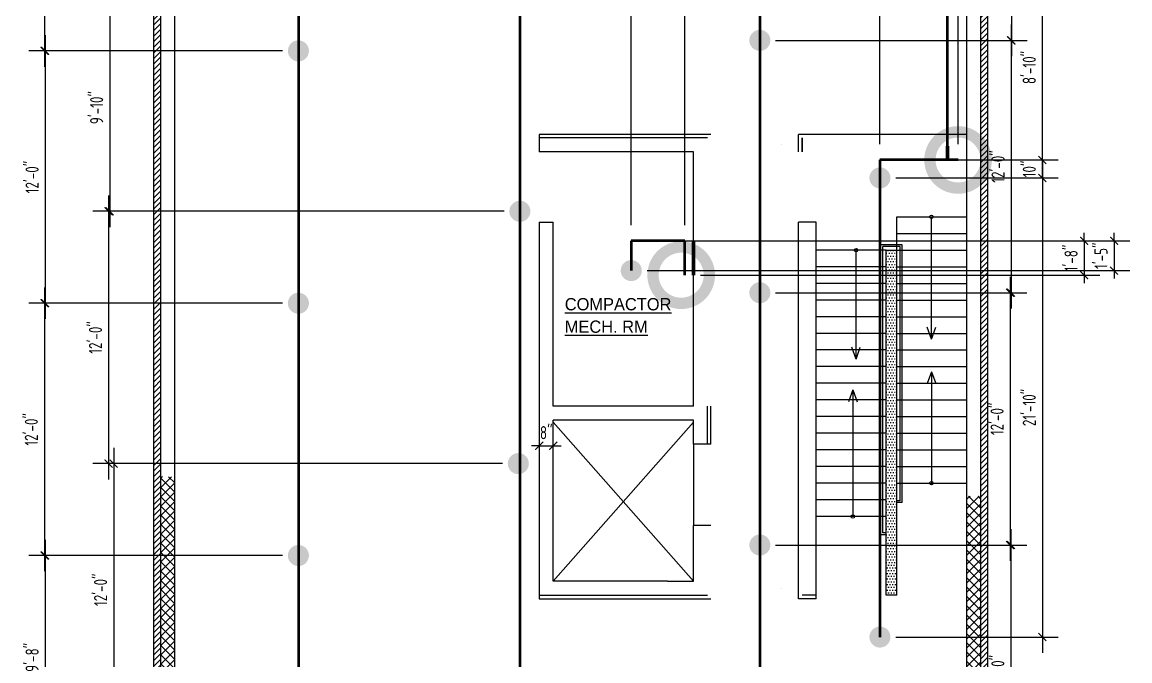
# Model space of a CAD drawing. Header units: inches. Extents: x -7743 to 108965, y 7770 to 27313.
# Drawn here: x 105359 to 105991, y 8165 to 8529 of the extents above; entities that cross this region are included whole.
import ezdxf

# ---------------------------------------------------------------- set-up
doc = ezdxf.new("R2010")
doc.units = ezdxf.units.IN
doc.header["$LTSCALE"] = 192
doc.header["$MEASUREMENT"] = 0
doc.layers.get('0').update_dxf_attribs({"linetype": 'CONTINUOUS'})
doc.layers.get('DEFPOINTS').update_dxf_attribs({"linetype": 'CONTINUOUS'})
for name, color, linetype in [('1DOORS', 1, 'CONTINUOUS'), ('1SAN', 2, 'CONTINUOUS'), ('1wall', 7, 'CONTINUOUS'), ('A-DOOR', 2, 'CONTINUOUS'), ('A-HATCH', 1, 'CONTINUOUS'), ('A-PLAN-TEXT', 3, 'CONTINUOUS'), ('LEADER', 2, 'CONTINUOUS'), ('LIGHT', 2, 'CONTINUOUS'), ('MPFIXTURE', 3, 'CONTINUOUS')]:
    doc.layers.add(name, color=color, linetype=linetype)
doc.styles.add('AT7', font='ARCHTITL.SHX', dxfattribs={"height": 7})
doc.styles.get("Standard").update_dxf_attribs({"font": 'architxt.shx', "width": 0.85})
doc.dimstyles.new('DIM96', dxfattribs={"dimscale": 96, "dimtxt": 0.078125, "dimasz": 0.046875, "dimexe": 0.09375, "dimexo": 0.09375, "dimgap": 0.03125, "dimtad": 1, "dimdec": 0, "dimzin": 3, "dimdsep": 46, "dimlunit": 4, "dimtxsty": 'Standard', "dimblk1": 'ARCHTICK', "dimblk2": 'ARCHTICK', "dimsah": 1, "dimcen": 0, "dimdle": 0.09375, "dimadec": 0, "dimazin": 0, "dimtfac": 1, "dimtdec": 0, "dimtix": 1, "dimtmove": 2, "dimatfit": 3, "dimfxl": 1, "dimfrac": 2, "dimtolj": 1, "dimtzin": 1, "dimarcsym": 0})

# ---------------------------------------------------------------- blocks, each defined once
blk = doc.blocks.new('_ARCHTICK')
at = {"color": 0, "linetype": 'ByBlock', "const_width": 0.15}
blk.add_lwpolyline([(-0.5, -0.5), (0.5, 0.5)], dxfattribs=at)
blk = doc.blocks.new('*D41')
at = {"layer": 'DEFPOINTS', "color": 0, "linetype": 'Continuous', "ltscale": 48, "transparency": 16777216}
for p in [(105654.46, 8288.01), (105662.46, 8287.58), (105662.46, 8278.44)]:
    blk.add_point(p, dxfattribs=at)
at = {"layer": 'LIGHT', "color": 0, "linetype": 'Continuous', "lineweight": -2, "ltscale": 48, "transparency": 16777216}
for p, q in [((105662.46, 8287.44), (105662.46, 8296.58)), ((105654.46, 8287.58), (105649.96, 8287.58)), ((105654.46, 8287.58), (105662.46, 8287.58)), ((105662.46, 8287.58), (105666.96, 8287.58)), ((105654.46, 8279.01), (105654.46, 8278.58))]:
    blk.add_line(p, q, dxfattribs=at)
at = {"layer": 'LIGHT', "color": 0, "linetype": 'Continuous', "lineweight": -2, "ltscale": 48, "transparency": 16777216, "xscale": 4.5, "yscale": 4.5, "zscale": 4.5}
blk.add_blockref('_ARCHTICK', (105654.46, 8287.58), dxfattribs=at)
at = {"layer": 'LIGHT', "color": 0, "linetype": 'Continuous', "lineweight": -2, "ltscale": 48, "transparency": 16777216, "xscale": 4.5, "yscale": 4.5, "zscale": 4.5, "rotation": 180}
blk.add_blockref('_ARCHTICK', (105662.46, 8287.58), dxfattribs=at)
at = {"layer": 'LIGHT', "color": 0, "linetype": 'Continuous', "ltscale": 48, "transparency": 16777216, "insert": (105658.46, 8295.05), "char_height": 7.5, "attachment_point": 5}
blk.add_mtext('\\A1;8"', dxfattribs=at)
blk = doc.blocks.new('*D112')
at = {"layer": 'DEFPOINTS', "color": 0, "linetype": 'Continuous', "lineweight": 200, "transparency": 16777216}
for p in [(105848.88, 8850.27), (105848.88, 8450.69), (105893.46, 8450.69)]:
    blk.add_point(p, dxfattribs=at)
at = {"layer": 'LIGHT', "color": 0, "linetype": 'Continuous', "lineweight": -2, "transparency": 16777216}
for p, q in [((105848.88, 8459.69), (105848.88, 8859.27)), ((105893.46, 8459.69), (105893.46, 8859.27)), ((105902.46, 8850.27), (105839.88, 8850.27))]:
    blk.add_line(p, q, dxfattribs=at)
at = {"layer": 'LIGHT', "color": 0, "linetype": 'Continuous', "lineweight": -2, "transparency": 16777216, "xscale": 4.5, "yscale": 4.5, "zscale": 4.5, "rotation": 180}
blk.add_blockref('_ARCHTICK', (105848.88, 8850.27), dxfattribs=at)
at = {"layer": 'LIGHT', "color": 0, "linetype": 'Continuous', "lineweight": -2, "transparency": 16777216, "xscale": 4.5, "yscale": 4.5, "zscale": 4.5}
blk.add_blockref('_ARCHTICK', (105893.46, 8850.27), dxfattribs=at)
at = {"layer": 'LIGHT', "color": 0, "linetype": 'Continuous', "lineweight": 40, "transparency": 16777216, "insert": (105871.17, 8857.74), "char_height": 7.5, "attachment_point": 5}
blk.add_mtext('\\A1;3\'-9"', dxfattribs=at)
blk = doc.blocks.new('*D113')
at = {"layer": 'DEFPOINTS', "color": 0, "linetype": 'Continuous', "lineweight": 200, "transparency": 16777216}
for p in [(105887.46, 8556.24), (105941.54, 8556.24), (105887.51, 8450.69)]:
    blk.add_point(p, dxfattribs=at)
at = {"layer": 'LIGHT', "color": 0, "linetype": 'Continuous', "lineweight": -2, "transparency": 16777216}
for p, q in [((105941.54, 8441.69), (105941.54, 8565.24)), ((105896.46, 8556.24), (105950.54, 8556.24)), ((105896.51, 8450.69), (105950.54, 8450.69))]:
    blk.add_line(p, q, dxfattribs=at)
at = {"layer": 'LIGHT', "color": 0, "linetype": 'Continuous', "lineweight": -2, "transparency": 16777216, "xscale": 4.5, "yscale": 4.5, "zscale": 4.5}
for p, rotation in [((105941.54, 8556.24), 90), ((105941.54, 8450.69), 270)]:
    blk.add_blockref('_ARCHTICK', p, dxfattribs=dict(at, rotation=rotation))
at = {"layer": 'LIGHT', "color": 0, "linetype": 'Continuous', "lineweight": 40, "transparency": 16777216, "insert": (105934.08, 8503.46), "char_height": 7.5, "attachment_point": 5, "rotation": 90}
blk.add_mtext('\\A1;8\'-10"', dxfattribs=at)
blk = doc.blocks.new('*D118')
at = {"layer": 'DEFPOINTS', "color": 0, "linetype": 'Continuous', "lineweight": 200, "transparency": 16777216}
for p in [(105848.88, 8440.46), (105848.88, 8178.42), (105941.55, 8178.42)]:
    blk.add_point(p, dxfattribs=at)
at = {"layer": 'LIGHT', "color": 0, "linetype": 'Continuous', "lineweight": -2, "transparency": 16777216}
for p, q in [((105941.55, 8449.46), (105941.55, 8169.42)), ((105857.88, 8440.46), (105950.55, 8440.46)), ((105857.88, 8178.42), (105950.55, 8178.42))]:
    blk.add_line(p, q, dxfattribs=at)
at = {"layer": 'LIGHT', "color": 0, "linetype": 'Continuous', "lineweight": -2, "transparency": 16777216, "xscale": 4.5, "yscale": 4.5, "zscale": 4.5}
for p, rotation in [((105941.55, 8440.46), 90), ((105941.55, 8178.42), 270)]:
    blk.add_blockref('_ARCHTICK', p, dxfattribs=dict(at, rotation=rotation))
at = {"layer": 'LIGHT', "color": 0, "linetype": 'Continuous', "lineweight": 40, "transparency": 16777216, "insert": (105934.09, 8309.44), "char_height": 7.5, "attachment_point": 5, "rotation": 90}
blk.add_mtext('\\A1;21\'-10"', dxfattribs=at)
blk = doc.blocks.new('*D119')
at = {"layer": 'DEFPOINTS', "color": 0, "linetype": 'Continuous', "lineweight": 200, "transparency": 16777216}
for p in [(105848.88, 8450.69), (105941.55, 8450.69), (105848.88, 8440.46)]:
    blk.add_point(p, dxfattribs=at)
at = {"layer": 'LIGHT', "color": 0, "linetype": 'Continuous', "lineweight": -2, "transparency": 16777216}
for p, q in [((105857.88, 8450.69), (105950.55, 8450.69)), ((105941.55, 8450.69), (105941.55, 8455.19)), ((105941.55, 8440.46), (105941.55, 8450.69)), ((105857.88, 8440.46), (105950.55, 8440.46)), ((105941.55, 8440.46), (105941.55, 8435.96))]:
    blk.add_line(p, q, dxfattribs=at)
at = {"layer": 'LIGHT', "color": 0, "linetype": 'Continuous', "lineweight": -2, "transparency": 16777216, "xscale": 4.5, "yscale": 4.5, "zscale": 4.5}
for p, rotation in [((105941.55, 8450.69), 270), ((105941.55, 8440.46), 90)]:
    blk.add_blockref('_ARCHTICK', p, dxfattribs=dict(at, rotation=rotation))
at = {"layer": 'LIGHT', "color": 0, "linetype": 'Continuous', "lineweight": 40, "transparency": 16777216, "insert": (105934.09, 8445.57), "char_height": 7.5, "attachment_point": 5, "rotation": 90}
blk.add_mtext('\\A1;10"', dxfattribs=at)
blk = doc.blocks.new('*D121')
at = {"layer": 'DEFPOINTS', "color": 0, "linetype": 'Continuous', "lineweight": 200, "transparency": 16777216}
for p in [(105780.35, 8662.95), (105780.35, 8518.95), (105923.93, 8518.95)]:
    blk.add_point(p, dxfattribs=at)
at = {"layer": 'LIGHT', "color": 0, "linetype": 'Continuous', "lineweight": -2, "transparency": 16777216}
for p, q in [((105923.93, 8671.95), (105923.93, 8509.95)), ((105789.35, 8662.95), (105932.93, 8662.95)), ((105789.35, 8518.95), (105932.93, 8518.95))]:
    blk.add_line(p, q, dxfattribs=at)
at = {"layer": 'LIGHT', "color": 0, "linetype": 'Continuous', "lineweight": -2, "transparency": 16777216, "xscale": 4.5, "yscale": 4.5, "zscale": 4.5}
for p, rotation in [((105923.93, 8662.95), 90), ((105923.93, 8518.95), 270)]:
    blk.add_blockref('_ARCHTICK', p, dxfattribs=dict(at, rotation=rotation))
at = {"layer": 'LIGHT', "color": 0, "linetype": 'Continuous', "lineweight": 40, "transparency": 16777216, "insert": (105916.47, 8590.95), "char_height": 7.5, "attachment_point": 5, "rotation": 90}
blk.add_mtext('\\A1;12\'-0"', dxfattribs=at)
blk = doc.blocks.new('*D122')
at = {"layer": 'DEFPOINTS', "color": 0, "linetype": 'Continuous', "lineweight": 200, "transparency": 16777216}
for p in [(105780.35, 8518.95), (105780.35, 8374.95), (105923.7, 8374.95)]:
    blk.add_point(p, dxfattribs=at)
at = {"layer": 'LIGHT', "color": 0, "linetype": 'Continuous', "lineweight": -2, "transparency": 16777216}
for p, q in [((105923.7, 8527.95), (105923.7, 8365.95)), ((105789.35, 8518.95), (105932.7, 8518.95)), ((105789.35, 8374.95), (105932.7, 8374.95))]:
    blk.add_line(p, q, dxfattribs=at)
at = {"layer": 'LIGHT', "color": 0, "linetype": 'Continuous', "lineweight": -2, "transparency": 16777216, "xscale": 4.5, "yscale": 4.5, "zscale": 4.5}
for p, rotation in [((105923.7, 8518.95), 90), ((105923.7, 8374.95), 270)]:
    blk.add_blockref('_ARCHTICK', p, dxfattribs=dict(at, rotation=rotation))
at = {"layer": 'LIGHT', "color": 0, "linetype": 'Continuous', "lineweight": 40, "transparency": 16777216, "insert": (105916.24, 8446.95), "char_height": 7.5, "attachment_point": 5, "rotation": 90}
blk.add_mtext('\\A1;12\'-0"', dxfattribs=at)
blk = doc.blocks.new('*D123')
at = {"layer": 'DEFPOINTS', "color": 0, "linetype": 'Continuous', "lineweight": 200, "transparency": 16777216}
for p in [(105780.35, 8374.95), (105780.35, 8230.95), (105923.18, 8230.95)]:
    blk.add_point(p, dxfattribs=at)
at = {"layer": 'LIGHT', "color": 0, "linetype": 'Continuous', "lineweight": -2, "transparency": 16777216}
for p, q in [((105923.18, 8383.95), (105923.18, 8221.95)), ((105789.35, 8374.95), (105932.18, 8374.95)), ((105789.35, 8230.95), (105932.18, 8230.95))]:
    blk.add_line(p, q, dxfattribs=at)
at = {"layer": 'LIGHT', "color": 0, "linetype": 'Continuous', "lineweight": -2, "transparency": 16777216, "xscale": 4.5, "yscale": 4.5, "zscale": 4.5}
for p, rotation in [((105923.18, 8374.95), 90), ((105923.18, 8230.95), 270)]:
    blk.add_blockref('_ARCHTICK', p, dxfattribs=dict(at, rotation=rotation))
at = {"layer": 'LIGHT', "color": 0, "linetype": 'Continuous', "lineweight": 40, "transparency": 16777216, "insert": (105915.72, 8302.95), "char_height": 7.5, "attachment_point": 5, "rotation": 90}
blk.add_mtext('\\A1;12\'-0"', dxfattribs=at)
blk = doc.blocks.new('*D124')
at = {"layer": 'DEFPOINTS', "color": 0, "linetype": 'Continuous', "lineweight": 200, "transparency": 16777216}
for p in [(105780.35, 8230.95), (105780.35, 8086.95), (105923.63, 8086.95)]:
    blk.add_point(p, dxfattribs=at)
at = {"layer": 'LIGHT', "color": 0, "linetype": 'Continuous', "lineweight": -2, "transparency": 16777216}
for p, q in [((105923.63, 8239.95), (105923.63, 8077.95)), ((105789.35, 8230.95), (105932.63, 8230.95)), ((105789.35, 8086.95), (105932.63, 8086.95))]:
    blk.add_line(p, q, dxfattribs=at)
at = {"layer": 'LIGHT', "color": 0, "linetype": 'Continuous', "lineweight": -2, "transparency": 16777216, "xscale": 4.5, "yscale": 4.5, "zscale": 4.5}
for p, rotation in [((105923.63, 8230.95), 90), ((105923.63, 8086.95), 270)]:
    blk.add_blockref('_ARCHTICK', p, dxfattribs=dict(at, rotation=rotation))
at = {"layer": 'LIGHT', "color": 0, "linetype": 'Continuous', "lineweight": 40, "transparency": 16777216, "insert": (105916.16, 8158.95), "char_height": 7.5, "attachment_point": 5, "rotation": 90}
blk.add_mtext('\\A1;12\'-0"', dxfattribs=at)
blk = doc.blocks.new('*D127')
at = {"layer": 'DEFPOINTS', "color": 0, "linetype": 'Continuous', "lineweight": 200, "transparency": 16777216}
for p in [(105517.04, 8630.55), (105372.18, 8512.94), (105517.04, 8512.94)]:
    blk.add_point(p, dxfattribs=at)
at = {"layer": 'LIGHT', "color": 0, "linetype": 'Continuous', "lineweight": -2, "transparency": 16777216}
for p, q in [((105372.18, 8639.55), (105372.18, 8503.94)), ((105508.04, 8630.55), (105363.18, 8630.55)), ((105508.04, 8512.94), (105363.18, 8512.94))]:
    blk.add_line(p, q, dxfattribs=at)
at = {"layer": 'LIGHT', "color": 0, "linetype": 'Continuous', "lineweight": -2, "transparency": 16777216, "xscale": 4.5, "yscale": 4.5, "zscale": 4.5}
for p, rotation in [((105372.18, 8630.55), 90), ((105372.18, 8512.94), 270)]:
    blk.add_blockref('_ARCHTICK', p, dxfattribs=dict(at, rotation=rotation))
at = {"layer": 'LIGHT', "color": 0, "linetype": 'Continuous', "lineweight": 40, "transparency": 16777216, "insert": (105364.72, 8571.74), "char_height": 7.5, "attachment_point": 5, "rotation": 90}
blk.add_mtext('\\A1;9\'-10"', dxfattribs=at)
blk = doc.blocks.new('*D128')
at = {"layer": 'DEFPOINTS', "color": 0, "linetype": 'Continuous', "lineweight": 200, "transparency": 16777216}
for p in [(105517.04, 8512.94), (105372.55, 8368.94), (105517.04, 8368.94)]:
    blk.add_point(p, dxfattribs=at)
at = {"layer": 'LIGHT', "color": 0, "linetype": 'Continuous', "lineweight": -2, "transparency": 16777216}
for p, q in [((105372.55, 8521.94), (105372.55, 8359.94)), ((105508.04, 8512.94), (105363.55, 8512.94)), ((105508.04, 8368.94), (105363.55, 8368.94))]:
    blk.add_line(p, q, dxfattribs=at)
at = {"layer": 'LIGHT', "color": 0, "linetype": 'Continuous', "lineweight": -2, "transparency": 16777216, "xscale": 4.5, "yscale": 4.5, "zscale": 4.5}
for p, rotation in [((105372.55, 8512.94), 90), ((105372.55, 8368.94), 270)]:
    blk.add_blockref('_ARCHTICK', p, dxfattribs=dict(at, rotation=rotation))
at = {"layer": 'LIGHT', "color": 0, "linetype": 'Continuous', "lineweight": 40, "transparency": 16777216, "insert": (105365.09, 8440.94), "char_height": 7.5, "attachment_point": 5, "rotation": 90}
blk.add_mtext('\\A1;12\'-0"', dxfattribs=at)
blk = doc.blocks.new('*D129')
at = {"layer": 'DEFPOINTS', "color": 0, "linetype": 'Continuous', "lineweight": 200, "transparency": 16777216}
for p in [(105517.04, 8368.94), (105372.13, 8224.94), (105517.04, 8224.94)]:
    blk.add_point(p, dxfattribs=at)
at = {"layer": 'LIGHT', "color": 0, "linetype": 'Continuous', "lineweight": -2, "transparency": 16777216}
for p, q in [((105372.13, 8377.94), (105372.13, 8215.94)), ((105508.04, 8368.94), (105363.13, 8368.94)), ((105508.04, 8224.94), (105363.13, 8224.94))]:
    blk.add_line(p, q, dxfattribs=at)
at = {"layer": 'LIGHT', "color": 0, "linetype": 'Continuous', "lineweight": -2, "transparency": 16777216, "xscale": 4.5, "yscale": 4.5, "zscale": 4.5}
for p, rotation in [((105372.13, 8368.94), 90), ((105372.13, 8224.94), 270)]:
    blk.add_blockref('_ARCHTICK', p, dxfattribs=dict(at, rotation=rotation))
at = {"layer": 'LIGHT', "color": 0, "linetype": 'Continuous', "lineweight": 40, "transparency": 16777216, "insert": (105364.66, 8296.94), "char_height": 7.5, "attachment_point": 5, "rotation": 90}
blk.add_mtext('\\A1;12\'-0"', dxfattribs=at)
blk = doc.blocks.new('*D130')
at = {"layer": 'DEFPOINTS', "color": 0, "linetype": 'Continuous', "lineweight": 200, "transparency": 16777216}
for p in [(105517.04, 8224.94), (105372.57, 8108.74), (105517.04, 8108.74)]:
    blk.add_point(p, dxfattribs=at)
at = {"layer": 'LIGHT', "color": 0, "linetype": 'Continuous', "lineweight": -2, "transparency": 16777216}
for p, q in [((105372.57, 8233.94), (105372.57, 8099.74)), ((105508.04, 8224.94), (105363.57, 8224.94)), ((105508.04, 8108.74), (105363.57, 8108.74))]:
    blk.add_line(p, q, dxfattribs=at)
at = {"layer": 'LIGHT', "color": 0, "linetype": 'Continuous', "lineweight": -2, "transparency": 16777216, "xscale": 4.5, "yscale": 4.5, "zscale": 4.5}
for p, rotation in [((105372.57, 8224.94), 90), ((105372.57, 8108.74), 270)]:
    blk.add_blockref('_ARCHTICK', p, dxfattribs=dict(at, rotation=rotation))
at = {"layer": 'LIGHT', "color": 0, "linetype": 'Continuous', "lineweight": 40, "transparency": 16777216, "insert": (105365.1, 8166.84), "char_height": 7.5, "attachment_point": 5, "rotation": 90}
blk.add_mtext('\\A1;9\'-8"', dxfattribs=at)
blk = doc.blocks.new('*D134')
at = {"layer": 'DEFPOINTS', "color": 0, "linetype": 'Continuous', "lineweight": 200, "transparency": 16777216}
for p in [(105643.43, 8539.75), (105409.39, 8421.4), (105643.43, 8421.4)]:
    blk.add_point(p, dxfattribs=at)
at = {"layer": 'LIGHT', "color": 0, "linetype": 'Continuous', "lineweight": -2, "transparency": 16777216}
for p, q in [((105409.39, 8548.75), (105409.39, 8412.4)), ((105634.43, 8539.75), (105400.39, 8539.75)), ((105634.43, 8421.4), (105400.39, 8421.4))]:
    blk.add_line(p, q, dxfattribs=at)
at = {"layer": 'LIGHT', "color": 0, "linetype": 'Continuous', "lineweight": -2, "transparency": 16777216, "xscale": 4.5, "yscale": 4.5, "zscale": 4.5}
for p, rotation in [((105409.39, 8539.75), 90), ((105409.39, 8421.4), 270)]:
    blk.add_blockref('_ARCHTICK', p, dxfattribs=dict(at, rotation=rotation))
at = {"layer": 'LIGHT', "color": 0, "linetype": 'Continuous', "lineweight": 40, "transparency": 16777216, "insert": (105401.92, 8480.57), "char_height": 7.5, "attachment_point": 5, "rotation": 90}
blk.add_mtext('\\A1;9\'-10"', dxfattribs=at)
blk = doc.blocks.new('*D135')
at = {"layer": 'DEFPOINTS', "color": 0, "linetype": 'Continuous', "lineweight": 200, "transparency": 16777216}
for p in [(105643.43, 8421.4), (105408.71, 8277.41), (105642.53, 8277.41)]:
    blk.add_point(p, dxfattribs=at)
at = {"layer": 'LIGHT', "color": 0, "linetype": 'Continuous', "lineweight": -2, "transparency": 16777216}
for p, q in [((105408.71, 8430.4), (105408.71, 8268.41)), ((105634.43, 8421.4), (105399.71, 8421.4)), ((105633.53, 8277.41), (105399.71, 8277.41))]:
    blk.add_line(p, q, dxfattribs=at)
at = {"layer": 'LIGHT', "color": 0, "linetype": 'Continuous', "lineweight": -2, "transparency": 16777216, "xscale": 4.5, "yscale": 4.5, "zscale": 4.5}
for p, rotation in [((105408.71, 8421.4), 90), ((105408.71, 8277.41), 270)]:
    blk.add_blockref('_ARCHTICK', p, dxfattribs=dict(at, rotation=rotation))
at = {"layer": 'LIGHT', "color": 0, "linetype": 'Continuous', "lineweight": 40, "transparency": 16777216, "insert": (105401.24, 8349.4), "char_height": 7.5, "attachment_point": 5, "rotation": 90}
blk.add_mtext('\\A1;12\'-0"', dxfattribs=at)
blk = doc.blocks.new('*D136')
at = {"layer": 'DEFPOINTS', "color": 0, "linetype": 'Continuous', "lineweight": 200, "transparency": 16777216}
for p in [(105642.53, 8277.41), (105411.63, 8133.41), (105643.43, 8133.41)]:
    blk.add_point(p, dxfattribs=at)
at = {"layer": 'LIGHT', "color": 0, "linetype": 'Continuous', "lineweight": -2, "transparency": 16777216}
for p, q in [((105411.63, 8286.41), (105411.63, 8124.41)), ((105633.53, 8277.41), (105402.63, 8277.41)), ((105634.43, 8133.41), (105402.63, 8133.41))]:
    blk.add_line(p, q, dxfattribs=at)
at = {"layer": 'LIGHT', "color": 0, "linetype": 'Continuous', "lineweight": -2, "transparency": 16777216, "xscale": 4.5, "yscale": 4.5, "zscale": 4.5}
for p, rotation in [((105411.63, 8277.41), 90), ((105411.63, 8133.41), 270)]:
    blk.add_blockref('_ARCHTICK', p, dxfattribs=dict(at, rotation=rotation))
at = {"layer": 'LIGHT', "color": 0, "linetype": 'Continuous', "lineweight": 40, "transparency": 16777216, "insert": (105404.17, 8205.41), "char_height": 7.5, "attachment_point": 5, "rotation": 90}
blk.add_mtext('\\A1;12\'-0"', dxfattribs=at)
blk = doc.blocks.new('*D138')
at = {"layer": 'DEFPOINTS', "color": 0, "linetype": 'Continuous', "lineweight": 200, "transparency": 16777216}
for p in [(105737.46, 8404.55), (105737.46, 8384.94), (105965.4, 8384.94)]:
    blk.add_point(p, dxfattribs=at)
at = {"layer": 'LIGHT', "color": 0, "linetype": 'Continuous', "lineweight": -2, "transparency": 16777216}
for p, q in [((105965.4, 8404.55), (105965.4, 8409.05)), ((105746.46, 8404.55), (105974.4, 8404.55)), ((105965.4, 8404.55), (105965.4, 8384.94)), ((105746.46, 8384.94), (105974.4, 8384.94)), ((105965.4, 8384.94), (105965.4, 8380.44))]:
    blk.add_line(p, q, dxfattribs=at)
at = {"layer": 'LIGHT', "color": 0, "linetype": 'Continuous', "lineweight": -2, "transparency": 16777216, "xscale": 4.5, "yscale": 4.5, "zscale": 4.5}
for p, rotation in [((105965.4, 8404.55), 270), ((105965.4, 8384.94), 90)]:
    blk.add_blockref('_ARCHTICK', p, dxfattribs=dict(at, rotation=rotation))
at = {"layer": 'LIGHT', "color": 0, "linetype": 'Continuous', "lineweight": 40, "transparency": 16777216, "insert": (105957.94, 8394.75), "char_height": 7.5, "attachment_point": 5, "rotation": 90}
blk.add_mtext('\\A1;1\'-8"', dxfattribs=at)
blk = doc.blocks.new('*D139')
at = {"layer": 'DEFPOINTS', "color": 0, "linetype": 'Continuous', "lineweight": 200, "transparency": 16777216}
for p in [(105706.97, 8404.55), (105706.97, 8387.55), (105982.47, 8387.55)]:
    blk.add_point(p, dxfattribs=at)
at = {"layer": 'LIGHT', "color": 0, "linetype": 'Continuous', "lineweight": -2, "transparency": 16777216}
for p, q in [((105982.47, 8404.55), (105982.47, 8409.05)), ((105715.97, 8404.55), (105991.47, 8404.55)), ((105982.47, 8404.55), (105982.47, 8387.55)), ((105715.97, 8387.55), (105991.47, 8387.55)), ((105982.47, 8387.55), (105982.47, 8383.05))]:
    blk.add_line(p, q, dxfattribs=at)
at = {"layer": 'LIGHT', "color": 0, "linetype": 'Continuous', "lineweight": -2, "transparency": 16777216, "xscale": 4.5, "yscale": 4.5, "zscale": 4.5}
for p, rotation in [((105982.47, 8404.55), 270), ((105982.47, 8387.55), 90)]:
    blk.add_blockref('_ARCHTICK', p, dxfattribs=dict(at, rotation=rotation))
at = {"layer": 'LIGHT', "color": 0, "linetype": 'Continuous', "lineweight": 40, "transparency": 16777216, "insert": (105975.01, 8396.05), "char_height": 7.5, "attachment_point": 5, "rotation": 90}
blk.add_mtext('\\A1;1\'-5"', dxfattribs=at)
blk = doc.blocks.new('*D140')
at = {"layer": 'DEFPOINTS', "color": 0, "linetype": 'Continuous', "lineweight": 200, "transparency": 16777216}
for p in [(105737.46, 8883.39), (105706.97, 8404.55), (105737.46, 8404.55)]:
    blk.add_point(p, dxfattribs=at)
at = {"layer": 'LIGHT', "color": 0, "linetype": 'Continuous', "lineweight": -2, "transparency": 16777216}
for p, q in [((105706.97, 8413.55), (105706.97, 8892.39)), ((105737.46, 8413.55), (105737.46, 8892.39)), ((105706.97, 8883.39), (105702.47, 8883.39)), ((105706.97, 8883.39), (105737.46, 8883.39)), ((105737.46, 8883.39), (105741.96, 8883.39))]:
    blk.add_line(p, q, dxfattribs=at)
at = {"layer": 'LIGHT', "color": 0, "linetype": 'Continuous', "lineweight": -2, "transparency": 16777216, "xscale": 4.5, "yscale": 4.5, "zscale": 4.5}
blk.add_blockref('_ARCHTICK', (105706.97, 8883.39), dxfattribs=at)
at = {"layer": 'LIGHT', "color": 0, "linetype": 'Continuous', "lineweight": -2, "transparency": 16777216, "xscale": 4.5, "yscale": 4.5, "zscale": 4.5, "rotation": 180}
blk.add_blockref('_ARCHTICK', (105737.46, 8883.39), dxfattribs=at)
at = {"layer": 'LIGHT', "color": 0, "linetype": 'Continuous', "lineweight": 40, "transparency": 16777216, "insert": (105722.22, 8890.85), "char_height": 7.5, "attachment_point": 5}
blk.add_mtext('\\A1;2\'-6"', dxfattribs=at)

msp = doc.modelspace()

# ---------------------------------------------------------------- hatches: boundary and pattern name
at = {"layer": '1DOORS'}
h = msp.add_hatch(dxfattribs=at)
h.set_pattern_fill('ANSI37', color=256, scale=30, angle=270, style=0)
h.set_pattern_definition([(315, (251814.8994, -20124.802), (2.65165043, 2.65165043), []), (45, (251814.8994, -20124.802), (-2.65165043, 2.65165043), [])])
h.paths.add_polyline_path([(105470.46, 7943.75), (105470.46, 7951.75), (105446.46, 7951.75), (105446.46, 8269.85), (105438.46, 8270.04), (105438.46, 7943.75)])
h.paths.add_polyline_path([(105898.46, 7951.75), (105898.46, 7943.75), (105906.46, 7943.75), (105906.46, 8258.71), (105898.46, 8258.91), (105898.46, 7951.75)])
h.paths.add_polyline_path([(105754, 7943.75), (105754, 7951.75), (105736.16, 7951.75), (105736.16, 7943.75)])
at = {"layer": '1SAN'}
h = msp.add_hatch(dxfattribs=at)
h.set_pattern_fill('ANSI31', color=1, scale=18, angle=180, style=0)
h.set_pattern_definition([(225, (251278.8502, -23061.4449), (1.590990258, -1.590990258), [])])
h.paths.add_polyline_path([(105644.46, 7939.75), (105663.73, 7939.75), (105663.73, 7943.75), (105644.46, 7943.75), (105644.46, 7943.75)])
h.paths.add_polyline_path([(105590.46, 7939.75), (105604.46, 7939.75), (105604.46, 7943.75), (105590.46, 7943.75)])
h.paths.add_polyline_path([(105898.46, 7943.75), (105898.46, 7939.75), (105910.46, 7939.75), (105910.46, 8679.25), (105906.46, 8679.25), (105906.46, 7943.75)])
h.paths.add_polyline_path([(105754, 7939.75), (105754, 7943.75), (105736.16, 7943.75), (105736.16, 7939.75)])
h.paths.add_polyline_path([(105446.46, 8679.25), (105446.46, 8683.25), (105434.46, 8683.25), (105434.46, 7939.75), (105470.46, 7939.75), (105470.46, 7943.75), (105438.46, 7943.75), (105438.46, 8679.25)])
at = {"layer": 'A-PLAN-TEXT'}
h = msp.add_hatch(dxfattribs=at)
h.set_pattern_fill('DOTS', color=2, scale=25.344, angle=180, style=0)
h.set_pattern_definition([(1e-14, (86648.9932, 6574.2258), (0.792, -1.584), [0, -1.584])])
h.paths.add_polyline_path([(105858.46, 8266.25), (105852.46, 8266.25), (105852.46, 8399.25), (105858.46, 8399.25)])
h = msp.add_hatch(dxfattribs=at)
h.set_pattern_fill('DOTS', color=2, scale=25.344, angle=180, style=0)
h.set_pattern_definition([(180, (251278.8502, -23061.4449), (-0.792, -1.584), [0, -1.584])])
h.paths.add_polyline_path([(105852.46, 8220.25), (105858.46, 8220.25), (105858.46, 8226.25), (105858.46, 8266.25), (105852.46, 8266.25)])
at = {"layer": 'LIGHT', "linetype": 'Continuous', "ltscale": 48}
h = msp.add_hatch(dxfattribs=at)
h.set_pattern_fill('DOTS,_O', color=2, scale=25.344, angle=180)
h.set_pattern_definition([(180, (-44228.643, 40102.2305), (-0.792, -1.584), [0, -1.584])])
h.paths.add_polyline_path([(105852.46, 8220.32), (105852.46, 8208.26), (105852.46, 8208.26), (105852.46, 8202.26), (105858.46, 8202.26), (105858.46, 8208.26), (105858.46, 8220.32)])

# ---------------------------------------------------------------- linework, layer by layer
at = {"layer": '1DOORS'}
msp.add_line((105750.47, 8463.25), (105654.46, 8463.25), dxfattribs=at)
at = {"layer": '1SAN', "color": 1}
for p, q in [((105438.46, 7943.75), (105438.46, 8721.75)), ((105804.46, 8463.25), (105804.46, 8455.25)), ((105727.65, 8210.26), (105727.65, 8210.26))]:
    msp.add_line(p, q, dxfattribs=at)
at = {"layer": '1SAN'}
for p, q in [((105742.46, 8210.26), (105662.46, 8301.13)), ((105742.46, 8301.13), (105662.46, 8210.26)), ((105742.46, 8288.5), (105742.46, 8242.07))]:
    msp.add_line(p, q, dxfattribs=at)
at = {"layer": '1wall'}
for p, q in [((105434.46, 7939.75), (105434.46, 8725.75)), ((105910.46, 7939.75), (105910.46, 8725.75)), ((105446.46, 7951.75), (105446.46, 8713.75)), ((105898.46, 8465.25), (105898.47, 8713.75)), ((105752.47, 8465.25), (105654.46, 8465.25)), ((105654.46, 8465.25), (105654.46, 8455.25)), ((105898.46, 8465.25), (105802.46, 8465.25)), ((105802.46, 8455.25), (105802.46, 8465.25)), ((105802.46, 8455.25), (105802.46, 8465.25)), ((105802.46, 8455.25), (105802.46, 8465.25)), ((105792.42, 8459.25), (105792.42, 8459.25)), ((105742.47, 8455.25), (105654.46, 8455.25)), ((105742.47, 8310.13), (105742.47, 8455.25)), ((105898.46, 7939.75), (105898.46, 8455.25)), ((105654.46, 8415.25), (105654.46, 8200.26)), ((105654.46, 8415.25), (105662.46, 8415.25)), ((105662.46, 8310.13), (105662.46, 8415.25)), ((105662.46, 8310.13), (105662.46, 8415.25)), ((105812.46, 8415.25), (105802.46, 8415.25)), ((105802.46, 8200.26), (105802.46, 8415.25)), ((105812.46, 8200.26), (105812.46, 8415.25)), ((105852.46, 8399.25), (105858.46, 8399.25)), ((105852.46, 8202.26), (105852.46, 8399.25)), ((105858.46, 8202.26), (105858.46, 8399.25)), ((105742.47, 8310.13), (105662.46, 8310.13)), ((105752.47, 8288.5), (105752.47, 8310.13)), ((105742.46, 8302.13), (105662.46, 8302.13)), ((105662.46, 8210.26), (105662.46, 8302.13)), ((105742.46, 8288.5), (105742.46, 8302.13)), ((105752.47, 8288.5), (105742.46, 8288.5)), ((105742.46, 8210.26), (105742.46, 8242.07)), ((105752.47, 8242.07), (105742.46, 8242.07)), ((105727.65, 8210.26), (105662.46, 8210.26)), ((105727.65, 8210.26), (105742.46, 8210.26)), ((105792.42, 8206.26), (105792.42, 8206.26)), ((105654.46, 8200.26), (105752.46, 8200.26)), ((105812.46, 8200.26), (105802.46, 8200.26)), ((105858.46, 8202.26), (105852.46, 8202.26))]:
    msp.add_line(p, q, dxfattribs=at)
at = {"layer": 'A-DOOR'}
for p, q in [((105906.46, 7943.75), (105906.46, 8721.75)), ((105898.46, 7951.75), (105898.46, 8713.75))]:
    msp.add_line(p, q, dxfattribs=at)
at = {"layer": 'A-HATCH'}
for p, q in [((105804.46, 8455.25), (105804.46, 8463.25)), ((105906.46, 8202.26), (105906.46, 8463.25)), ((105849.46, 8236.85), (105849.46, 8402.25)), ((105861.46, 8402.25), (105849.46, 8402.25)), ((105850.46, 8237.85), (105850.46, 8401.25)), ((105860.46, 8401.25), (105850.46, 8401.25)), ((105860.46, 8256.21), (105860.46, 8401.25)), ((105861.46, 8255.21), (105861.46, 8402.25)), ((105750.46, 8288.5), (105750.46, 8310.13)), ((105860.46, 8256.21), (105858.46, 8256.21)), ((105861.46, 8255.21), (105858.46, 8255.21)), ((105852.46, 8236.85), (105849.46, 8236.85)), ((105852.46, 8237.85), (105850.46, 8237.85)), ((105654.46, 8202.26), (105727.65, 8202.26)), ((105727.65, 8202.26), (105750.46, 8202.26)), ((105812.46, 8202.26), (105804.46, 8202.26))]:
    msp.add_line(p, q, dxfattribs=at)
at = {"layer": 'LEADER'}
for p, q in [((105858.46, 8418.25), (105898.46, 8418.25)), ((105858.46, 8418.25), (105898.46, 8418.25)), ((105858.46, 8399.25), (105858.46, 8418.25)), ((105878.21, 8348.52), (105878.21, 8418.25)), ((105858.46, 8408.75), (105898.46, 8408.75)), ((105852.46, 8399.25), (105812.46, 8399.25)), ((105835.22, 8337.04), (105835.22, 8399.25)), ((105858.46, 8399.25), (105898.46, 8399.25)), ((105852.46, 8389.75), (105812.46, 8389.75)), ((105858.46, 8389.75), (105898.46, 8389.75)), ((105852.46, 8380.25), (105812.46, 8380.25)), ((105858.46, 8380.25), (105898.46, 8380.25)), ((105852.46, 8370.75), (105812.46, 8370.75)), ((105858.46, 8370.75), (105898.46, 8370.75)), ((105852.46, 8361.25), (105812.46, 8361.25)), ((105858.46, 8361.25), (105898.46, 8361.25)), ((105852.46, 8351.75), (105812.46, 8351.75)), ((105858.46, 8351.75), (105898.46, 8351.75)), ((105878.21, 8348.52), (105875.76, 8355.27)), ((105878.21, 8348.52), (105880.67, 8355.27)), ((105835.22, 8337.04), (105832.77, 8343.79)), ((105835.22, 8337.04), (105837.67, 8343.79)), ((105852.46, 8342.25), (105812.46, 8342.25)), ((105858.46, 8342.25), (105898.46, 8342.25)), ((105852.46, 8332.75), (105812.46, 8332.75)), ((105858.46, 8332.75), (105898.46, 8332.75)), ((105878.24, 8329.85), (105875.79, 8323.1)), ((105878.24, 8329.85), (105878.24, 8266.25)), ((105878.24, 8329.85), (105880.69, 8323.1)), ((105852.46, 8323.25), (105812.46, 8323.25)), ((105833.37, 8319.5), (105830.91, 8312.75)), ((105833.37, 8319.5), (105833.37, 8247.25)), ((105833.37, 8319.5), (105835.82, 8312.75)), ((105858.46, 8323.25), (105898.46, 8323.25)), ((105852.46, 8313.75), (105812.46, 8313.75)), ((105858.46, 8313.75), (105898.46, 8313.75)), ((105852.46, 8304.25), (105812.46, 8304.25)), ((105858.46, 8304.25), (105898.46, 8304.25)), ((105852.46, 8294.75), (105812.46, 8294.75)), ((105858.46, 8294.75), (105898.46, 8294.75)), ((105852.46, 8285.25), (105812.46, 8285.25)), ((105858.46, 8285.25), (105898.46, 8285.25)), ((105852.46, 8275.75), (105812.46, 8275.75)), ((105858.46, 8275.75), (105898.46, 8275.75)), ((105852.46, 8266.25), (105812.46, 8266.25)), ((105858.46, 8266.25), (105898.46, 8266.25)), ((105852.46, 8256.75), (105812.46, 8256.75)), ((105852.46, 8247.25), (105812.46, 8247.25))]:
    msp.add_line(p, q, dxfattribs=at)
for centre in [(105878.21, 8418.25), (105835.22, 8399.25), (105878.21, 8266.25), (105833.37, 8247.25)]:
    msp.add_circle(centre, 1, dxfattribs=at)
at = {"layer": 'LIGHT', "color": 98, "linetype": 'Continuous', "lineweight": 50}
for p, q in [((105517.04, 8679.88), (105517.04, 7981.75)), ((105643.43, 8679.88), (105643.43, 8003.96)), ((105780.35, 8679.88), (105780.35, 8027.23)), ((105887.46, 8455.25), (105887.46, 8679.88)), ((105887.51, 8450.69), (105848.88, 8450.69)), ((105848.88, 8450.69), (105848.88, 8178.42))]:
    msp.add_line(p, q, dxfattribs=at)
at = {"layer": 'LIGHT', "color": 98, "linetype": 'Continuous', "lineweight": 200}
msp.add_line((105887.46, 8451.25), (105887.46, 8458.49), dxfattribs=at)
at = {"layer": 'LIGHT', "color": 116, "linetype": 'Continuous', "lineweight": 200, "true_color": 0x136734}
msp.add_line((105887.51, 8450.69), (105887.46, 8451.25), dxfattribs=at)
at = {"layer": 'LIGHT', "color": 116, "linetype": 'Continuous', "lineweight": 50, "true_color": 0x136734}
msp.add_line((105893.46, 8450.69), (105887.51, 8450.69), dxfattribs=at)
at = {"layer": 'LIGHT', "color": 244, "linetype": 'Continuous', "lineweight": 50, "true_color": 0x991b1e}
for p, q in [((105737.46, 8404.55), (105706.97, 8404.55)), ((105706.97, 8404.55), (105706.97, 8387.55)), ((105737.46, 8384.94), (105737.46, 8404.55))]:
    msp.add_line(p, q, dxfattribs=at)
at = {"layer": 'LIGHT', "color": 244, "linetype": 'Continuous', "lineweight": 200, "true_color": 0x991b1e}
for p, q in [((105742.47, 8384.94), (105742.47, 8404.55)), ((105742.47, 8404.55), (105742.47, 8384.94))]:
    msp.add_line(p, q, dxfattribs=at)
at = {"layer": 'LIGHT', "color": 6, "linetype": 'Continuous', "lineweight": 35, "const_width": 6}
for points in [[(105777.35, 8518.95, 1), (105783.35, 8518.95, 1)], [(105514.04, 8512.94, 1), (105520.04, 8512.94, 1)], [(105845.88, 8440.46, 1), (105851.88, 8440.46, 1)], [(105640.43, 8421.4, 1), (105646.43, 8421.4, 1)], [(105703.97, 8387.55, 1), (105709.97, 8387.55, 1)], [(105514.04, 8368.94, 1), (105520.04, 8368.94, 1)], [(105777.35, 8374.95, 1), (105783.35, 8374.95, 1)], [(105639.53, 8277.41, 1), (105645.53, 8277.41, 1)], [(105777.35, 8230.95, 1), (105783.35, 8230.95, 1)], [(105514.04, 8224.94, 1), (105520.04, 8224.94, 1)], [(105845.88, 8178.42, 1), (105851.88, 8178.42, 1)]]:
    msp.add_lwpolyline(points, format="xyb", close=True, dxfattribs=at)
at = {"layer": 'LIGHT', "color": 27, "linetype": 'Continuous', "lineweight": 40, "const_width": 6.47}
msp.add_lwpolyline([(105877.39, 8450.69, 1), (105909.54, 8450.69, 1)], format="xyb", close=True, dxfattribs=at)
at = {"layer": 'LIGHT', "color": 159, "linetype": 'Continuous', "lineweight": 35, "true_color": 0x22346e}
msp.add_lwpolyline([(105887.46, 8451.25), (105887.46, 8451.25), (105887.46, 8451.25), (105887.46, 8451.25)], close=True, dxfattribs=at)
at = {"layer": 'LIGHT', "color": 240, "linetype": 'Continuous', "lineweight": 40, "true_color": 0xed1f24, "const_width": 6.47}
msp.add_lwpolyline([(105719.39, 8384.94, 1), (105751.54, 8384.94, 1)], format="xyb", close=True, dxfattribs=at)

# ---------------------------------------------------------------- texts
at = {"layer": 'MPFIXTURE', "style": 'AT7'}
for s, p in [('%%UCOMPACTOR', (105669.04, 8364.87)), ('%%UMECH. RM', (105669.04, 8352.05))]:
    msp.add_text(s, height=7, rotation=360, dxfattribs=at).set_placement(p)

# ---------------------------------------------------------------- dimensions: what is measured, and where the dimension line sits
at = {"layer": 'LIGHT', "color": 27, "linetype": 'Continuous', "lineweight": 40}
for base, p1, p2, picture, middle in [((105737.46, 8883.39), (105706.97, 8404.55), (105737.46, 8404.55), '*D140', (105722.22, 8890.85)), ((105848.88, 8850.27), (105893.46, 8450.69), (105848.88, 8450.69), '*D112', (105871.17, 8857.74))]:
    dim = msp.add_linear_dim(base=base, p1=p1, p2=p2, dimstyle='DIM96', dxfattribs=at)
    dim.commit()
    dim.dimension.update_dxf_attribs({"geometry": picture, "text_midpoint": middle})
for base, p1, p2, picture, middle in [((105923.93, 8518.95), (105780.35, 8662.95), (105780.35, 8518.95), '*D121', (105916.47, 8590.95)), ((105372.18, 8512.94), (105517.04, 8630.55), (105517.04, 8512.94), '*D127', (105364.72, 8571.74)), ((105941.54, 8556.24), (105887.51, 8450.69), (105887.46, 8556.24), '*D113', (105934.08, 8503.46)), ((105409.39, 8421.4), (105643.43, 8539.75), (105643.43, 8421.4), '*D134', (105401.92, 8480.57)), ((105923.7, 8374.95), (105780.35, 8518.95), (105780.35, 8374.95), '*D122', (105916.24, 8446.95)), ((105372.55, 8368.94), (105517.04, 8512.94), (105517.04, 8368.94), '*D128', (105365.09, 8440.94)), ((105941.55, 8450.69), (105848.88, 8440.46), (105848.88, 8450.69), '*D119', (105934.09, 8445.57)), ((105941.55, 8178.42), (105848.88, 8440.46), (105848.88, 8178.42), '*D118', (105934.09, 8309.44)), ((105408.71, 8277.41), (105643.43, 8421.4), (105642.53, 8277.41), '*D135', (105401.24, 8349.4)), ((105982.47, 8387.55), (105706.97, 8404.55), (105706.97, 8387.55), '*D139', (105975.01, 8396.05)), ((105965.4, 8384.94), (105737.46, 8404.55), (105737.46, 8384.94), '*D138', (105957.94, 8394.75)), ((105923.18, 8230.95), (105780.35, 8374.95), (105780.35, 8230.95), '*D123', (105915.72, 8302.95)), ((105372.13, 8224.94), (105517.04, 8368.94), (105517.04, 8224.94), '*D129', (105364.66, 8296.94)), ((105411.63, 8133.41), (105642.53, 8277.41), (105643.43, 8133.41), '*D136', (105404.17, 8205.41)), ((105923.63, 8086.95), (105780.35, 8230.95), (105780.35, 8086.95), '*D124', (105916.16, 8158.95)), ((105372.57, 8108.74), (105517.04, 8224.94), (105517.04, 8108.74), '*D130', (105365.1, 8166.84))]:
    dim = msp.add_linear_dim(base=base, p1=p1, p2=p2, angle=90, dimstyle='DIM96', dxfattribs=at)
    dim.commit()
    dim.dimension.update_dxf_attribs({"geometry": picture, "text_midpoint": middle})
at = {"layer": 'LIGHT', "color": 1, "linetype": 'Continuous', "ltscale": 48}
dim = msp.add_linear_dim(base=(105662.46, 8287.58), p1=(105654.46, 8288.01), p2=(105662.46, 8278.44), dimstyle='DIM96', dxfattribs=at)
dim.commit()
dim.dimension.update_dxf_attribs({"geometry": '*D41', "text_midpoint": (105658.46, 8295.05)})

doc.saveas('drawing.dxf')
